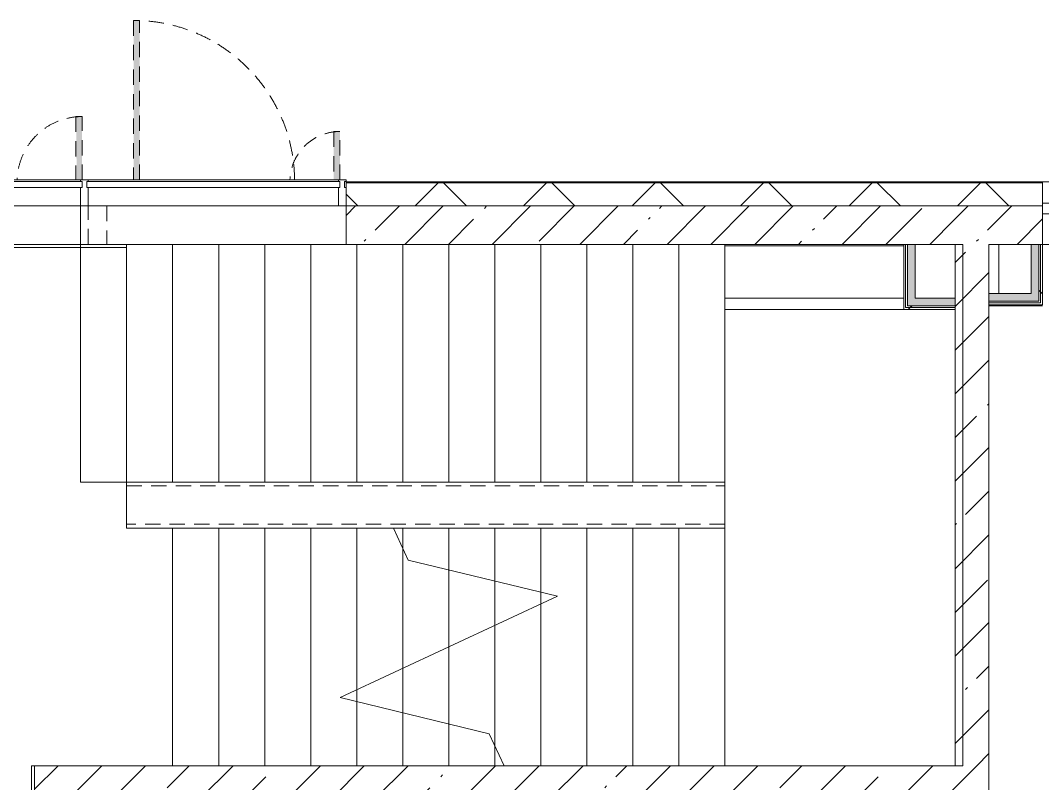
# Model space of a CAD drawing. Header units: millimetres. Extents: x 35146 to 234858, y -8553 to 29000.
# Drawn here: x 200162 to 206824, y 17634 to 22610 of the extents above; entities that cross this region are included whole.
import ezdxf

# ---------------------------------------------------------------- set-up
doc = ezdxf.new("R2010")
doc.units = ezdxf.units.MM
doc.linetypes.add('200_ШТРИХ__ш1_п0_6_', pattern=[160, 100, -60])
for name, color, linetype, lineweight in [('A-DETL-MBND', 7, '200_ШТРИХ__ш1_п0_6_', 9), ('A-GLAZ-2', 7, 'Continuous', 5), ('A-GLAZ-CWMG-2', 7, 'Continuous', 5), ('A-WALL', 7, 'Continuous', 9), ('A-WALL-4', 7, 'Continuous', 5), ('I-WALL-3', 7, 'Continuous', 5), ('S-STRS-3', 7, 'Continuous', 5), ('S-STRS-MBND-2', 7, 'Continuous', 5)]:
    doc.layers.add(name, color=color, linetype=linetype, lineweight=lineweight)
for name, color, linetype, lineweight, true_color in [('A-FLOR-1', 7, 'Continuous', 5, 0xaaaaaa), ('I-WALL-1', 7, 'Continuous', 5, 0xe7e7e7), ('I-WALL-2', 7, 'Continuous', 9, 0xe7e7e7)]:
    doc.layers.add(name, color=color, linetype=linetype, lineweight=lineweight, true_color=true_color)
pattern_1 = [(45, (105674.2, 0), (-285.1231, 285.1231), []), (45, (105959.3, 0), (-285.1231, 285.1231), [504.031, -100.806, 16.764, -84.042])]
pattern_2 = [(45, (105674.2, 0), (-530.33, 530.33), []), (135, (105674.2, 0), (-530.33, -530.33), [])]

# ---------------------------------------------------------------- blocks, each defined once
blk = doc.blocks.new('120_Окно_СКБ_1Ст - 120_Окно_СКБ_1Ст 900х2500_h_ с форточкой-22877787-2_5_2_птичка')
at = {"layer": 'A-GLAZ-2'}
for p, q in [((-450, -127), (-450, -57)), ((-450, -57), (-380, -57)), ((450, -57), (-450, -57)), ((-380, -57), (-380, -127)), ((380, -127), (380, -57)), ((380, -57), (450, -57)), ((450, -57), (450, -127)), ((-380, -127), (-450, -127)), ((-450, -127), (-400, -127)), ((-380, -127), (-400, -127)), ((-400, -127), (-400, -137)), ((380, -87), (-380, -87)), ((-380, -87), (-380, -127)), ((-330, -137), (-330, -87)), ((-330, -107), (330, -107)), ((330, -117), (-330, -117)), ((330, -137), (330, -87)), ((380, -127), (380, -87)), ((450, -127), (380, -127)), ((400, -127), (380, -127)), ((400, -127), (450, -127)), ((400, -137), (400, -127)), ((-400, -137), (400, -137)), ((400, -137), (-400, -137))]:
    blk.add_line(p, q, dxfattribs=at)
blk = doc.blocks.new('DRS_ДПУ_распашная__2Ст_Прямоугольная1 - ВН-4_ Нр_ДО_1500х2200 глухая-26741401-2_5_2_птичка')
at = {"layer": 'A-DETL-MBND'}
h = blk.add_hatch(color=256, dxfattribs=at)
h.paths.add_polyline_path([(-760, 10), (-730, 10), (-730, 1050), (-770, 1050), (-770, 10)])
h.paths.add_polyline_path([(-760, 0), (-760, 10), (-770, 0)])
h = blk.add_hatch(color=256, dxfattribs=at)
h.paths.add_polyline_path([(760, 0), (770, 0), (760, 10)])
h.paths.add_polyline_path([(770, 10), (770, 423.1), (730, 423.1), (735.1, 10), (760, 10)])
for p, q in [((-770, 1050), (-770, 10)), ((-730, 1050), (-770, 1050)), ((-730, 10), (-730, 1050)), ((770, 423.1), (730, 423.1)), ((730, 423.1), (730, 10)), ((770, 10), (770, 423.1))]:
    blk.add_line(p, q, dxfattribs=at)
for centre, radius, start, end in [((-770, 0), 1050, 0.55196, 90), ((770, 0), 423.1, 90, 178.61029)]:
    blk.add_arc(centre, radius, start, end, dxfattribs=at)
blk = doc.blocks.new('Прямоугольный импост - Импост структурный с накладкой - 170мм-23713241-2_5_2_птичка')
at = {"layer": 'A-DETL-MBND'}
for p, q in [((-10, 0), (0, 0)), ((0, 0), (0, -10))]:
    blk.add_line(p, q, dxfattribs=at)
blk = doc.blocks.new('DRS_ДПУ_распашная__2Ст_Прямоугольная1 - ВН-4_ Нр_ДО_1500х2200 глухая-26857260-2_5_2_птичка')
at = {"layer": 'A-DETL-MBND'}
blk.add_hatch(color=256, dxfattribs=at).paths.add_polyline_path([(-662.5, 10), (-632.5, 10), (-632.5, 1050), (-672.5, 1050), (-672.5, 10)])
h = blk.add_hatch(color=256, dxfattribs=at)
h.paths.add_polyline_path([(662.5, 0), (672.5, 0), (662.5, 10)])
h.paths.add_polyline_path([(662.5, 10), (672.5, 10), (672.5, 325.6), (632.5, 325.6), (632.5, 10)])
for p, q in [((-672.5, 1050), (-672.5, 10)), ((-632.5, 1050), (-672.5, 1050)), ((-632.5, 10), (-632.5, 1050)), ((672.5, 325.6), (632.5, 325.6)), ((632.5, 325.6), (632.5, 10)), ((672.5, 10), (672.5, 325.6))]:
    blk.add_line(p, q, dxfattribs=at)
for centre, radius, start, end in [((-672.5, 0), 1050, 0.55196, 90), ((672.5, 0), 325.6, 90, 178.15712)]:
    blk.add_arc(centre, radius, start, end, dxfattribs=at)
blk = doc.blocks.new('PNS_Панель прямоугольная1 - Нр_Стекло - 40мм-22959730-2_5_2_птичка')
at = {"layer": 'A-GLAZ-2'}
for p, q in [((-770, 0), (770, 0)), ((770, 0), (-770, 0)), ((-760, -40), (760, -40))]:
    blk.add_line(p, q, dxfattribs=at)
blk = doc.blocks.new('PNS_Панель прямоугольная1 - Нр_Стекло - 40мм-23689183-2_5_2_птичка')
at = {"layer": 'A-GLAZ-2'}
for p, q in [((-825, 0), (825, 0)), ((825, 0), (-825, 0)), ((-815, -40), (815, -40))]:
    blk.add_line(p, q, dxfattribs=at)
blk = doc.blocks.new('Прямоугольный импост - Импост структурный с накладкой - 170мм-22874516-2_5_2_птичка')
at = {"layer": 'A-GLAZ-CWMG-2'}
for p, q in [((-50, 40), (-50, 160)), ((-50, 160), (0, 160)), ((0, 160), (0, 40)), ((-40, 40), (-50, 40)), ((-50, -10), (-50, 0)), ((-50, 0), (-40, 0)), ((-40, 0), (-40, 40)), ((-10, 40), (-10, 0)), ((0, 40), (-10, 40)), ((-10, 0), (0, 0)), ((0, 0), (0, -10)), ((0, -10), (-50, -10))]:
    blk.add_line(p, q, dxfattribs=at)
blk = doc.blocks.new('Прямоугольный импост - Импост структурный с накладкой - 170мм-22855553-2_5_2_птичка')
at = {"layer": 'A-GLAZ-CWMG-2'}
for p, q in [((93360, 21560), (93360, 21570)), ((93360, 21570), (94880, 21570)), ((94880, 21570), (94880, 21560)), ((93360, 21400), (94880, 21400))]:
    blk.add_line(p, q, dxfattribs=at)
blk = doc.blocks.new('Прямоугольный импост - Импост структурный с накладкой - 170мм-23689142-2_5_2_птичка')
at = {"layer": 'A-GLAZ-CWMG-2'}
for p, q in [((94930, 21560), (94930, 21570)), ((94930, 21570), (96560, 21570)), ((96560, 21570), (96560, 21560)), ((94930, 21400), (96560, 21400))]:
    blk.add_line(p, q, dxfattribs=at)
blk = doc.blocks.new('Прямоугольный импост - Импост структурный с накладкой - 170мм-22874498-2_5_2_птичка')
at = {"layer": 'A-GLAZ-CWMG-2'}
for p, q in [((-25, 40), (-25, 160)), ((-25, 160), (25, 160)), ((25, 160), (25, 40)), ((-15, 40), (-25, 40)), ((-25, -10), (-25, 0)), ((-25, 0), (-15, 0)), ((-15, 0), (-15, 40)), ((15, 40), (15, 0)), ((25, 40), (15, 40)), ((15, 0), (25, 0)), ((25, 0), (25, -10)), ((25, -10), (-25, -10))]:
    blk.add_line(p, q, dxfattribs=at)
blk = doc.blocks.new('Зашивка приборов отопления31 - Зашивка приборов отопления-33324104-2_5_2_птичка')
at = {"layer": 'A-WALL-4'}
for p, q in [((126595, 120), (125430, 120)), ((126595, 45), (126595, 120)), ((126595, 45), (125430, 45)), ((125430, 45), (126595, 45)), ((126595, -295), (126595, 45)), ((125430, -295), (126595, -295))]:
    blk.add_line(p, q, dxfattribs=at)

msp = doc.modelspace()

# ---------------------------------------------------------------- hatches: boundary and pattern name
at = {"layer": 'A-WALL-4'}
h = msp.add_hatch(dxfattribs=at)
h.set_pattern_fill('FP_88', color=256, style=0, pattern_type=2)
h.set_pattern_definition([(45, (105674.2, 0), (-353.5534, 353.5534), []), (135, (105674.2, 0), (-353.5534, -353.5534), [])])
h.paths.add_polyline_path([(230904.2, 21400), (230904.2, 21550), (225824.4, 21550), (225824.4, 21400), (230754.2, 21400)])
h.paths.add_polyline_path([(224924.4, 21400), (224924.4, 21550), (223574.6, 21550), (223574.6, 21400), (224181.1, 21400)])
h.paths.add_polyline_path([(212123.3, 21400), (212524.6, 21400), (212524.6, 21550), (211224.4, 21550), (211224.4, 21400), (211724.2, 21400)])
h.paths.add_polyline_path([(214724.6, 21400), (214724.6, 21550), (213424.6, 21550), (213424.6, 21400), (213978.3, 21400)])
h.paths.add_polyline_path([(215624.6, 21400), (216924.2, 21400), (216924.2, 21550), (215624.6, 21550)])
h.paths.add_polyline_path([(221774.6, 21400), (222674.6, 21400), (222674.6, 21550), (221274.6, 21550), (221274.6, 21400), (221398.5, 21400)])
h.paths.add_polyline_path([(217824.2, 21400), (218974.6, 21400), (218974.6, 21550), (217824.2, 21550)])
h.paths.add_polyline_path([(205630.7, 21400), (206824.2, 21400), (206824.2, 21550), (202284.2, 21550), (202284.2, 21400), (204703.1, 21400)])
h.paths.add_polyline_path([(207724.2, 21400), (208924.4, 21400), (208924.4, 21550), (207724.2, 21550)])
h.paths.add_polyline_path([(198984.2, 21400), (198984.2, 21550), (198734.2, 21550), (198734.2, 21400)])
at = {"layer": 'I-WALL-1'}
for points in [[(206799.2, 20780), (206799.2, 21150), (206749.2, 21150), (206749.2, 20780)], [(206474.2, 20780), (206749.2, 20780), (206749.2, 20830), (206474.2, 20830)]]:
    msp.add_hatch(color=256, dxfattribs=at).paths.add_polyline_path(points)
at = {"layer": 'I-WALL-2'}
for points in [[(205994.2, 20750), (205994.2, 21150), (205944.2, 21150), (205944.2, 20750)], [(206254.2, 20750), (206254.2, 20800), (205994.2, 20800), (205994.2, 20750), (206094.4, 20750)]]:
    msp.add_hatch(color=256, dxfattribs=at).paths.add_polyline_path(points)
at = {"layer": 'I-WALL-3'}
h = msp.add_hatch(dxfattribs=at)
h.set_pattern_fill('FP_96', color=256, style=0, pattern_type=2)
h.set_pattern_definition(pattern_1)
h.paths.add_polyline_path([(206254.2, 21150), (206254.2, 21400), (202284.2, 21400), (202284.2, 21150), (205994.2, 21150)])
h.paths.add_polyline_path([(198984.2, 21150), (198984.2, 21400), (198704.2, 21400), (198704.2, 21150)])
h = msp.add_hatch(dxfattribs=at)
h.set_pattern_fill('FP_96', color=256, style=0, pattern_type=2)
h.set_pattern_definition(pattern_1)
h.paths.add_polyline_path([(206474.2, 17750), (206474.2, 21400), (206254.2, 21400), (206254.2, 17750)])
h = msp.add_hatch(dxfattribs=at)
h.set_pattern_fill('FP_96', color=256, style=0, pattern_type=2)
h.set_pattern_definition(pattern_1)
h.paths.add_polyline_path([(217824.2, 21150), (218974.6, 21150), (218974.6, 21400), (217824.2, 21400)])
h.paths.add_polyline_path([(221774.6, 21150), (222674.6, 21150), (222674.6, 21400), (221774.6, 21400), (221774.6, 21239.3)])
h.paths.add_polyline_path([(226884.2, 21150), (226884.2, 21400), (226524.2, 21400), (226524.2, 21150)])
h.paths.add_polyline_path([(224189.7, 21150), (224924.4, 21150), (224924.4, 21400), (223574.6, 21400), (223574.6, 21150), (224181.1, 21150)])
h.paths.add_polyline_path([(206811.7, 21150), (206824.2, 21150), (206824.2, 21400), (206474.2, 21400), (206474.2, 21150), (206799.2, 21150)])
h.paths.add_polyline_path([(208413.2, 21150), (208924.4, 21150), (208924.4, 21400), (207724.2, 21400), (207724.2, 21150)])
h.paths.add_polyline_path([(211724.2, 21150), (212524.6, 21150), (212524.6, 21400), (211724.2, 21400)])
h.paths.add_polyline_path([(213978.3, 21150), (214724.6, 21150), (214724.6, 21400), (213424.6, 21400), (213424.6, 21150), (213899.2, 21150)])
h.paths.add_polyline_path([(216924.2, 21150), (216924.2, 21400), (216724.2, 21400), (216724.2, 21150), (216760.9, 21150)])
h.paths.add_polyline_path([(216024.2, 21150), (216024.2, 21400), (215624.6, 21400), (215624.6, 21150), (215833.4, 21150)])
h = msp.add_hatch(dxfattribs=at)
h.set_pattern_fill('FP_200', color=256, style=0, pattern_type=2)
h.set_pattern_definition(pattern_2)
h.paths.add_polyline_path([(206811.7, 20767.5), (206811.7, 21150), (206799.2, 21150), (206799.2, 20767.5)])
h = msp.add_hatch(dxfattribs=at)
h.set_pattern_fill('FP_200', color=256, style=0, pattern_type=2)
h.set_pattern_definition(pattern_2)
h.paths.add_polyline_path([(206824.2, 20755), (206824.2, 21150), (206811.7, 21150), (206811.7, 20755)])
h = msp.add_hatch(dxfattribs=at)
h.set_pattern_fill('FP_200', color=256, style=0, pattern_type=2)
h.set_pattern_definition(pattern_2)
h.paths.add_polyline_path([(205931.7, 20725), (206254.2, 20725), (206254.2, 20737.5), (205931.7, 20737.5)])
h = msp.add_hatch(dxfattribs=at)
h.set_pattern_fill('FP_200', color=256, style=0, pattern_type=2)
h.set_pattern_definition(pattern_2)
h.paths.add_polyline_path([(205944.2, 20737.5), (206254.2, 20737.5), (206254.2, 20750), (205944.2, 20750)])
h = msp.add_hatch(dxfattribs=at)
h.set_pattern_fill('FP_96', color=256, style=0, pattern_type=2)
h.set_pattern_definition(pattern_1)
h.paths.add_polyline_path([(204194.2, 17530), (206474.2, 17530), (206474.2, 17750), (200254.2, 17750), (200254.2, 17530), (203394.2, 17530)])

# ---------------------------------------------------------------- linework, layer by layer
at = {"layer": 'A-DETL-MBND'}
for p, q in [((200604.2, 21150), (200604.2, 21400)), ((200724.2, 21400), (200724.2, 21150)), ((200854.2, 19575), (204754.2, 19575)), ((204754.2, 19325), (200854.2, 19325))]:
    msp.add_line(p, q, dxfattribs=at)
at = {"layer": 'A-FLOR-1'}
for p, q in [((200554.2, 21150), (200554.2, 21400)), ((200854.2, 21130), (198724.2, 21130)), ((200854.2, 21150), (198984.2, 21150)), ((200854.2, 19300), (200854.2, 21150)), ((206539.2, 21150), (206539.2, 20830)), ((206824.2, 20750), (206474.2, 20750)), ((201154.2, 19300), (200854.2, 19300)), ((200233.2, 13620), (200233.2, 17750)), ((200233.2, 17750), (200254.2, 17750))]:
    msp.add_line(p, q, dxfattribs=at)
at = {"layer": 'A-WALL'}
for p, q in [((206824.2, 21553), (202284.2, 21553)), ((206824.2, 21550), (202284.2, 21550)), ((202284.2, 21400), (206254.2, 21400)), ((206824.2, 21400), (206474.2, 21400)), ((205994.2, 21150), (205919.2, 21150)), ((205931.7, 20737.5), (205931.7, 21150)), ((205944.2, 20750), (205944.2, 21150)), ((206824.2, 21150), (206749.2, 21150)), ((206799.2, 20780), (206799.2, 21150)), ((206811.7, 20767.5), (206811.7, 21150)), ((206254.2, 20725), (206254.2, 20800)), ((206474.2, 20830), (206474.2, 20755)), ((206254.2, 20737.5), (205931.7, 20737.5)), ((206254.2, 20750), (205944.2, 20750)), ((206474.2, 20780), (206799.2, 20780)), ((206474.2, 20767.5), (206811.7, 20767.5))]:
    msp.add_line(p, q, dxfattribs=at)
at = {"layer": 'A-WALL-4'}
for p, q in [((216924.2, 21558), (202284.2, 21558)), ((202284.2, 21558), (202284.2, 21400)), ((206824.2, 21400), (206824.2, 21558)), ((206254.2, 21400), (206474.2, 21400))]:
    msp.add_line(p, q, dxfattribs=at)
at = {"layer": 'I-WALL-3'}
for p, q in [((202284.2, 21400), (202284.2, 21150)), ((206824.2, 21150), (206824.2, 21400)), ((202284.2, 21150), (205919.2, 21150)), ((205919.2, 21150), (205919.2, 20725)), ((205994.2, 21150), (206254.2, 21150)), ((205994.2, 20800), (205994.2, 21150)), ((206254.2, 21150), (206254.2, 20800)), ((206474.2, 21150), (206749.2, 21150)), ((206474.2, 20830), (206474.2, 21150)), ((206749.2, 21150), (206749.2, 20830)), ((211224.2, 21150), (206824.2, 21150)), ((206824.2, 20755), (206824.2, 21150)), ((206254.2, 20800), (205994.2, 20800)), ((206749.2, 20830), (206474.2, 20830)), ((205919.2, 20725), (206254.2, 20725)), ((206254.2, 20725), (206254.2, 17750)), ((206474.2, 15235), (206474.2, 20755)), ((206474.2, 20755), (206824.2, 20755)), ((200254.2, 17750), (200254.2, 13620)), ((206254.2, 17750), (200254.2, 17750))]:
    msp.add_line(p, q, dxfattribs=at)
at = {"layer": 'S-STRS-3'}
for p, q in [((200554.2, 19600), (200554.2, 21150)), ((201154.2, 21150), (200854.2, 21150)), ((201454.2, 21150), (201154.2, 21150)), ((201154.2, 19600), (201154.2, 21150)), ((201154.2, 19600), (201154.2, 21150)), ((201754.2, 21150), (201454.2, 21150)), ((201454.2, 19600), (201454.2, 21150)), ((201454.2, 19600), (201454.2, 21150)), ((202054.2, 21150), (201754.2, 21150)), ((201754.2, 19600), (201754.2, 21150)), ((201754.2, 19600), (201754.2, 21150)), ((202284.2, 21150), (202054.2, 21150)), ((202054.2, 19600), (202054.2, 21150)), ((202054.2, 19600), (202054.2, 21150)), ((202354.2, 19600), (202354.2, 21150)), ((202354.2, 19600), (202354.2, 21150)), ((202654.2, 19600), (202654.2, 21150)), ((202654.2, 19600), (202654.2, 21150)), ((202954.2, 19600), (202954.2, 21150)), ((202954.2, 19600), (202954.2, 21150)), ((203254.2, 19600), (203254.2, 21150)), ((203254.2, 19600), (203254.2, 21150)), ((203554.2, 19600), (203554.2, 21150)), ((203554.2, 19600), (203554.2, 21150)), ((203854.2, 19600), (203854.2, 21150)), ((203854.2, 19600), (203854.2, 21150)), ((204154.2, 19600), (204154.2, 21150)), ((204154.2, 19600), (204154.2, 21150)), ((204454.2, 19600), (204454.2, 21150)), ((204454.2, 19600), (204454.2, 21150)), ((204754.2, 21140), (204754.2, 21150)), ((204754.2, 21140), (204754.2, 21150)), ((204754.2, 19600), (204754.2, 20725)), ((204754.2, 19600), (204754.2, 20725)), ((201154.2, 19600), (200854.2, 19600)), ((201454.2, 19600), (201154.2, 19600)), ((201754.2, 19600), (201454.2, 19600)), ((202054.2, 19600), (201754.2, 19600)), ((202354.2, 19600), (202054.2, 19600)), ((202654.2, 19600), (202354.2, 19600)), ((202954.2, 19600), (202654.2, 19600)), ((203254.2, 19600), (202954.2, 19600)), ((203554.2, 19600), (203254.2, 19600)), ((203854.2, 19600), (203554.2, 19600)), ((204154.2, 19600), (203854.2, 19600)), ((204454.2, 19600), (204154.2, 19600)), ((204754.2, 19600), (204454.2, 19600)), ((204754.2, 19600), (204754.2, 19300)), ((201154.2, 19300), (201154.2, 17750)), ((201154.2, 19300), (201454.2, 19300)), ((201154.2, 19300), (201154.2, 17750)), ((201454.2, 19300), (201754.2, 19300)), ((201454.2, 19300), (201454.2, 17750)), ((201454.2, 19300), (201454.2, 17750)), ((201754.2, 19300), (202054.2, 19300)), ((201754.2, 19300), (201754.2, 17750)), ((201754.2, 19300), (201754.2, 17750)), ((202054.2, 19300), (202354.2, 19300)), ((202054.2, 19300), (202054.2, 17750)), ((202054.2, 19300), (202054.2, 17750)), ((202354.2, 19300), (202592.8, 19300)), ((202354.2, 19300), (202354.2, 18245.2)), ((202354.2, 19300), (202354.2, 18245.2)), ((202592.8, 19300), (202654.2, 19300)), ((202654.2, 19300), (202954.2, 19300)), ((202654.2, 19300), (202654.2, 19168.4)), ((202654.2, 19300), (202654.2, 19168.4)), ((202954.2, 19300), (203254.2, 19300)), ((202954.2, 19300), (202954.2, 19027.2)), ((202954.2, 19300), (202954.2, 19027.2)), ((203254.2, 19300), (203554.2, 19300)), ((203254.2, 19300), (203254.2, 18954.3)), ((203254.2, 19300), (203254.2, 18954.3)), ((203554.2, 19300), (203854.2, 19300)), ((203554.2, 19300), (203554.2, 18881.4)), ((203554.2, 19300), (203554.2, 18881.4)), ((203854.2, 19300), (204154.2, 19300)), ((203854.2, 19300), (203854.2, 17750)), ((203854.2, 19300), (203854.2, 17750)), ((204154.2, 19300), (204454.2, 19300)), ((204154.2, 19300), (204154.2, 17750)), ((204154.2, 19300), (204154.2, 17750)), ((204454.2, 19300), (204754.2, 19300)), ((204454.2, 19300), (204454.2, 17750)), ((204454.2, 19300), (204454.2, 17750)), ((204754.2, 19300), (204754.2, 17750)), ((204754.2, 19300), (204754.2, 17750)), ((202654.2, 19168.4), (202654.2, 18385.1)), ((202654.2, 19168.4), (202654.2, 18385.1)), ((202954.2, 19027.2), (202954.2, 18525)), ((202954.2, 19027.2), (202954.2, 18525)), ((203254.2, 18954.3), (203254.2, 18664.9)), ((203254.2, 18954.3), (203254.2, 18664.9)), ((203554.2, 18881.4), (203554.2, 18804.8)), ((203554.2, 18881.4), (203554.2, 18804.8)), ((203554.2, 18804.8), (203554.2, 17750)), ((203554.2, 18804.8), (203554.2, 17750)), ((203254.2, 18664.9), (203254.2, 17881.6)), ((203254.2, 18664.9), (203254.2, 17881.6)), ((202954.2, 18525), (202954.2, 18022.8)), ((202954.2, 18525), (202954.2, 18022.8)), ((202654.2, 18385.1), (202654.2, 18095.7)), ((202654.2, 18385.1), (202654.2, 18095.7)), ((202354.2, 18245.2), (202354.2, 18168.6)), ((202354.2, 18245.2), (202354.2, 18168.6)), ((202354.2, 18168.6), (202354.2, 17750)), ((202354.2, 18168.6), (202354.2, 17750)), ((202654.2, 18095.7), (202654.2, 17750)), ((202654.2, 18095.7), (202654.2, 17750)), ((202954.2, 18022.8), (202954.2, 17750)), ((202954.2, 18022.8), (202954.2, 17750)), ((203254.2, 17881.6), (203254.2, 17750)), ((203254.2, 17881.6), (203254.2, 17750)), ((203254.2, 17750), (203315.6, 17750))]:
    msp.add_line(p, q, dxfattribs=at)
at = {"layer": 'S-STRS-MBND-2'}
for p, q in [((200554.2, 19600), (200554.2, 21150)), ((204754.2, 21150), (200554.2, 21150)), ((200854.2, 19600), (200854.2, 21150)), ((200854.2, 19600), (200854.2, 21150)), ((201154.2, 19600), (201154.2, 21150)), ((201154.2, 19600), (201154.2, 21150)), ((201454.2, 19600), (201454.2, 21150)), ((201454.2, 19600), (201454.2, 21150)), ((201754.2, 19600), (201754.2, 21150)), ((201754.2, 19600), (201754.2, 21150)), ((202054.2, 19600), (202054.2, 21150)), ((202054.2, 19600), (202054.2, 21150)), ((202354.2, 19600), (202354.2, 21150)), ((202354.2, 19600), (202354.2, 21150)), ((202654.2, 19600), (202654.2, 21150)), ((202654.2, 19600), (202654.2, 21150)), ((202954.2, 19600), (202954.2, 21150)), ((202954.2, 19600), (202954.2, 21150)), ((203254.2, 19600), (203254.2, 21150)), ((203254.2, 19600), (203254.2, 21150)), ((203554.2, 19600), (203554.2, 21150)), ((203554.2, 19600), (203554.2, 21150)), ((203854.2, 19600), (203854.2, 21150)), ((203854.2, 19600), (203854.2, 21150)), ((204154.2, 19600), (204154.2, 21150)), ((204154.2, 19600), (204154.2, 21150)), ((204454.2, 19600), (204454.2, 21150)), ((204454.2, 19600), (204454.2, 21150)), ((206304.2, 21150), (204754.2, 21150)), ((204754.2, 19600), (204754.2, 21150)), ((204754.2, 19600), (204754.2, 21150)), ((206304.2, 17750), (206304.2, 21150)), ((204754.2, 19600), (200554.2, 19600)), ((204754.2, 19600), (204754.2, 19300)), ((202592.8, 19300), (204754.2, 19300)), ((202690.1, 19091.4), (202592.8, 19300)), ((202654.2, 19300), (202654.2, 19168.4)), ((202654.2, 19300), (202654.2, 19168.4)), ((202954.2, 19300), (202954.2, 19027.2)), ((202954.2, 19300), (202954.2, 19027.2)), ((203254.2, 19300), (203254.2, 18954.3)), ((203254.2, 19300), (203254.2, 18954.3)), ((203554.2, 19300), (203554.2, 18881.4)), ((203554.2, 19300), (203554.2, 18881.4)), ((203854.2, 19300), (203854.2, 17750)), ((203854.2, 19300), (203854.2, 17750)), ((204154.2, 19300), (204154.2, 17750)), ((204154.2, 19300), (204154.2, 17750)), ((204454.2, 19300), (204454.2, 17750)), ((204454.2, 19300), (204454.2, 17750)), ((204754.2, 19300), (204754.2, 17750)), ((204754.2, 19300), (204754.2, 17750)), ((203662.2, 18855.2), (202690.1, 19091.4)), ((202246.1, 18194.8), (203662.2, 18855.2)), ((203554.2, 18804.8), (203554.2, 17750)), ((203554.2, 18804.8), (203554.2, 17750)), ((203254.2, 18664.9), (203254.2, 17881.6)), ((203254.2, 18664.9), (203254.2, 17881.6)), ((202954.2, 18525), (202954.2, 18022.8)), ((202954.2, 18525), (202954.2, 18022.8)), ((202654.2, 18385.1), (202654.2, 18095.7)), ((202654.2, 18385.1), (202654.2, 18095.7)), ((203218.3, 17958.6), (202246.1, 18194.8)), ((202354.2, 18245.2), (202354.2, 18168.6)), ((202354.2, 18245.2), (202354.2, 18168.6)), ((203315.6, 17750), (203218.3, 17958.6)), ((203315.6, 17750), (204754.2, 17750)), ((204754.2, 17750), (206304.2, 17750))]:
    msp.add_line(p, q, dxfattribs=at)

# ---------------------------------------------------------------- block references
at = {"layer": 'A-DETL-MBND'}
for name, p in [('DRS_ДПУ_распашная__2Ст_Прямоугольная1 - ВН-4_ Нр_ДО_1500х2200 глухая-26741401-2_5_2_птичка', (199794.2, 21560)), ('DRS_ДПУ_распашная__2Ст_Прямоугольная1 - ВН-4_ Нр_ДО_1500х2200 глухая-26857260-2_5_2_птичка', (201571.7, 21560))]:
    msp.add_blockref(name, p, dxfattribs=at)
at = {"layer": 'A-DETL-MBND', "extrusion": (0, 0, -1), "rotation": 180}
msp.add_blockref('Прямоугольный импост - Импост структурный с накладкой - 170мм-23713241-2_5_2_птичка', (-202284.2, 21560), dxfattribs=at)
at = {"layer": 'A-GLAZ-2'}
for name, p in [('PNS_Панель прямоугольная1 - Нр_Стекло - 40мм-22959730-2_5_2_птичка', (199794.2, 21560)), ('PNS_Панель прямоугольная1 - Нр_Стекло - 40мм-23689183-2_5_2_птичка', (201419.2, 21560)), ('120_Окно_СКБ_1Ст - 120_Окно_СКБ_1Ст 900х2500_h_ с форточкой-22877787-2_5_2_птичка', (207274.2, 21475))]:
    msp.add_blockref(name, p, dxfattribs=at)
at = {"layer": 'A-GLAZ-CWMG-2'}
for name in ['Прямоугольный импост - Импост структурный с накладкой - 170мм-22855553-2_5_2_птичка', 'Прямоугольный импост - Импост структурный с накладкой - 170мм-23689142-2_5_2_птичка']:
    msp.add_blockref(name, (105674.2, 0), dxfattribs=at)
at = {"layer": 'A-GLAZ-CWMG-2', "extrusion": (0, 0, -1), "rotation": 180}
for name, p in [('Прямоугольный импост - Импост структурный с накладкой - 170мм-22874498-2_5_2_птичка', (-200579.2, 21560)), ('Прямоугольный импост - Импост структурный с накладкой - 170мм-22874516-2_5_2_птичка', (-202284.2, 21560))]:
    msp.add_blockref(name, p, dxfattribs=at)
at = {"layer": 'A-WALL-4', "rotation": 180}
msp.add_blockref('Зашивка приборов отопления31 - Зашивка приборов отопления-33324104-2_5_2_птичка', (331349.2, 20845), dxfattribs=at)

doc.saveas('drawing.dxf')
